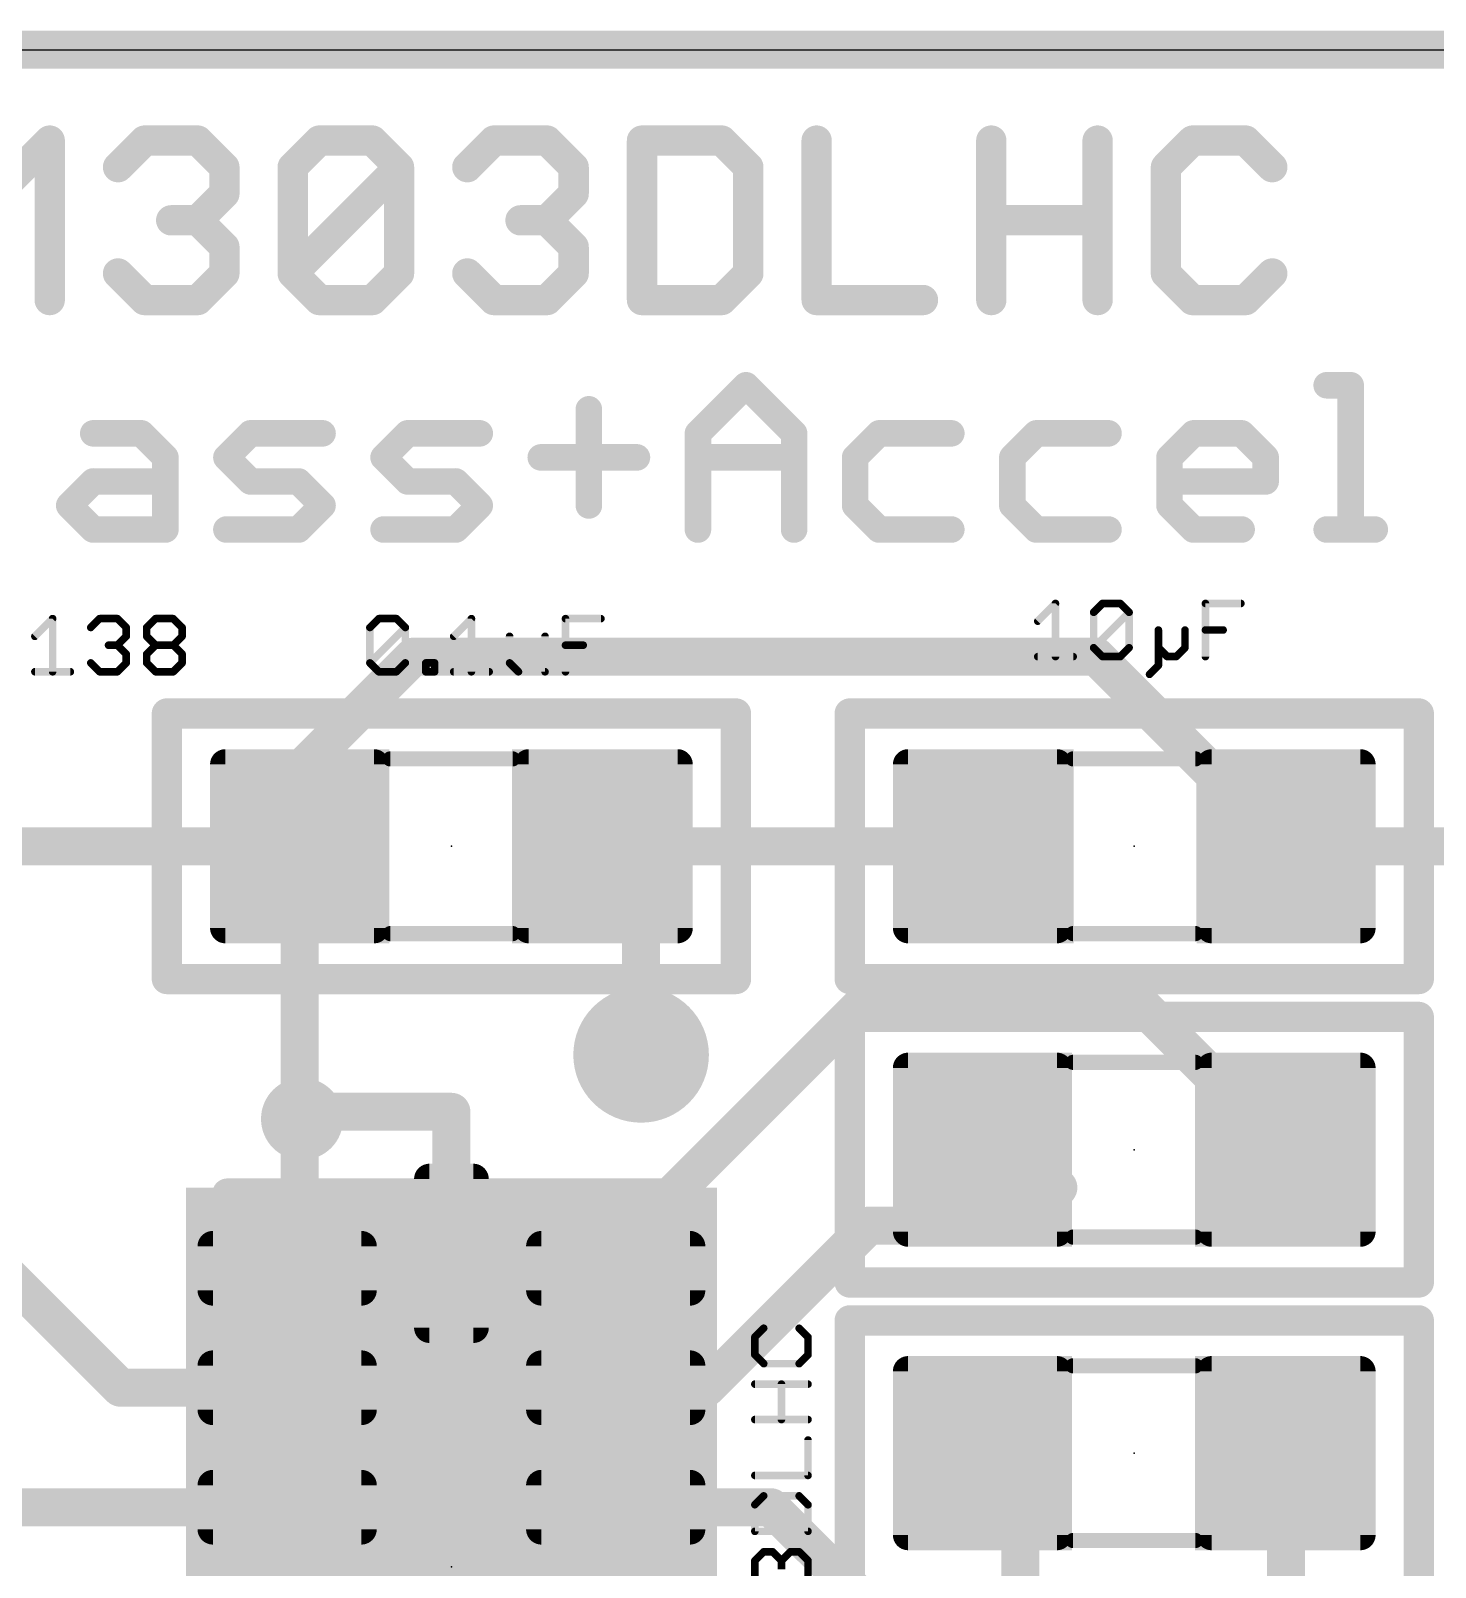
# Model space of a CAD drawing. Extents: x -0.1 to 23, y -0.1 to 20.4.
# Drawn here: x 8.87 to 18.27, y 10.16 to 20.45 of the extents above; entities that cross this region are included whole.
import ezdxf

# ---------------------------------------------------------------- set-up
doc = ezdxf.new("R2010")
doc.units = 0
for name, color, linetype in [('1', 12, 'CONTINUOUS'), ('16', 132, 'CONTINUOUS'), ('18', 110, 'CONTINUOUS'), ('20', 53, 'CONTINUOUS'), ('21', 40, 'CONTINUOUS'), ('23', 53, 'CONTINUOUS'), ('27', 253, 'CONTINUOUS'), ('42', 132, 'CONTINUOUS'), ('51', 253, 'CONTINUOUS')]:
    doc.layers.add(name, color=color, linetype=linetype)

# ---------------------------------------------------------------- blocks, each defined once
blk = doc.blocks.new('RECT')
blk.add_solid([(-0.5, -0.5), (0.5, -0.5), (-0.5, 0.5), (0.5, 0.5)])
blk = doc.blocks.new('RECT192000X208000R17')
at = {"const_width": 0.102}
blk.add_lwpolyline([(0.549, -0.548), (0.549, 0.548, 0.4142), (0.498, 0.599), (-0.498, 0.599, 0.4142), (-0.549, 0.548), (-0.549, -0.548, 0.4142), (-0.498, -0.599), (0.498, -0.599, 0.4142)], format="xyb", close=True, dxfattribs=at)
blk.add_solid([(-0.5234, -0.5734), (0.5234, -0.5734), (-0.5234, 0.5734), (0.5234, 0.5734)])
blk = doc.blocks.new('RECT80000X192000R41')
at = {"const_width": 0.1025}
blk.add_lwpolyline([(0.1988, -0.4975), (0.1988, 0.4975, 0.4142), (0.1475, 0.5488), (-0.1475, 0.5488, 0.4142), (-0.1988, 0.4975), (-0.1988, -0.4975, 0.4142), (-0.1475, -0.5488), (0.1475, -0.5488, 0.4142)], format="xyb", close=True, dxfattribs=at)
blk.add_solid([(-0.1729, -0.5229), (0.1729, -0.5229), (-0.1729, 0.5229), (0.1729, 0.5229)])
blk = doc.blocks.new('ROUNDV')
at = {"const_width": 0.5}
blk.add_lwpolyline([(0, -0.25, 1), (0, 0.25, 1), (0, -0.25)], format="xyb", dxfattribs=at)

msp = doc.modelspace()

# ---------------------------------------------------------------- linework, layer by layer
at = {"layer": '1', "const_width": 0.254}
for points in [[(11.43, 16.256), (10.668, 15.494)], [(16.002, 16.256), (11.43, 16.256)], [(17.272, 14.986), (16.002, 16.256)], [(10.668, 15.494), (10.668, 14.986)], [(10.668, 14.986), (6.096, 14.986)], [(10.668, 14.986), (10.668, 13.208)], [(12.7, 14.986), (12.954, 14.986)], [(15.24, 14.986), (12.7, 14.986)], [(12.954, 14.986), (12.954, 13.589)], [(17.272, 14.986), (18.8166, 14.986)], [(12.784, 12.276), (14.478, 13.97)], [(16.256, 13.97), (14.478, 13.97)], [(16.256, 13.97), (17.272, 12.954)], [(10.668, 13.208), (10.668, 12.244)], [(11.684, 13.208), (10.668, 13.208)], [(11.684, 12.26), (11.684, 13.208)], [(15.748, 12.7), (15.24, 12.954)], [(15.494, 12.446), (15.748, 12.7)], [(13.392, 11.36), (14.478, 12.446)], [(14.478, 12.446), (15.494, 12.446)], [(10.668, 12.244), (10.584, 12.16)], [(12.784, 12.16), (12.784, 12.276)], [(9.468, 11.36), (8.636, 12.192)], [(10.584, 11.36), (9.468, 11.36)], [(12.784, 11.36), (13.392, 11.36)], [(15.24, 10.922), (15.494, 10.668)], [(17.272, 10.922), (17.272, 9.398)], [(15.494, 10.668), (15.494, 7.9651)], [(10.584, 10.56), (8.236, 10.56)], [(12.784, 10.56), (13.824, 10.56)], [(13.824, 10.56), (14.478, 9.906)]]:
    msp.add_lwpolyline(points, dxfattribs=at)
at = {"layer": '1', "const_width": 0.127}
for points in [[(11.43, 16.3195, 1), (11.43, 16.1925)], [(11.4749, 16.2111, 1), (11.3851, 16.3009)], [(16.0469, 16.3009, 1), (15.9571, 16.2111)], [(16.002, 16.1925, 1), (16.002, 16.3195)], [(10.7315, 15.494, 1), (10.6045, 15.494)], [(10.6231, 15.5389, 1), (10.7129, 15.4491)], [(10.7315, 14.986, 1), (10.6045, 14.986)], [(10.6045, 14.986, 1), (10.7315, 14.986)], [(10.668, 14.9225, 1), (10.668, 15.0495)], [(12.7, 15.0495, 1), (12.7, 14.9225)], [(12.7, 15.0495, 1), (12.7, 14.9225)], [(13.0175, 14.986, 1), (12.8905, 14.986)], [(12.954, 14.9225, 1), (12.954, 15.0495)], [(15.24, 14.9225, 1), (15.24, 15.0495)], [(17.272, 15.0495, 1), (17.272, 14.9225)], [(17.2271, 14.9411, 1), (17.3169, 15.0309)], [(14.478, 14.0335, 1), (14.478, 13.9065)], [(14.5229, 13.9251, 1), (14.4331, 14.0149)], [(16.3009, 14.0149, 1), (16.2111, 13.9251)], [(16.256, 13.9065, 1), (16.256, 14.0335)], [(12.8905, 13.589, 1), (13.0175, 13.589)], [(10.7315, 13.208, 1), (10.6045, 13.208)], [(10.668, 13.2715, 1), (10.668, 13.1445)], [(11.7475, 13.208, 1), (11.6205, 13.208)], [(11.684, 13.1445, 1), (11.684, 13.2715)], [(10.6045, 13.208, 1), (10.7315, 13.208)], [(15.2684, 13.0108, 1), (15.2116, 12.8972)], [(17.2271, 12.9091, 1), (17.3169, 12.9989)], [(15.7929, 12.6551, 1), (15.7031, 12.7449)], [(15.7196, 12.6432, 1), (15.7764, 12.7568)], [(14.478, 12.5095, 1), (14.478, 12.3825)], [(14.5229, 12.4011, 1), (14.4331, 12.4909)], [(15.4491, 12.4909, 1), (15.5389, 12.4011)], [(15.494, 12.3825, 1), (15.494, 12.5095)], [(10.7129, 12.1991, 1), (10.6231, 12.2889)], [(12.8475, 12.276, 1), (12.7205, 12.276)], [(12.7391, 12.3209, 1), (12.8289, 12.2311)], [(10.5391, 12.2049, 1), (10.6289, 12.1151)], [(10.6045, 12.244, 1), (10.7315, 12.244)], [(11.6205, 12.26, 1), (11.7475, 12.26)], [(12.7205, 12.16, 1), (12.8475, 12.16)], [(9.468, 11.4235, 1), (9.468, 11.2965)], [(9.4231, 11.3151, 1), (9.5129, 11.4049)], [(10.584, 11.2965, 1), (10.584, 11.4235)], [(12.784, 11.4235, 1), (12.784, 11.2965)], [(13.3471, 11.4049, 1), (13.4369, 11.3151)], [(13.392, 11.2965, 1), (13.392, 11.4235)], [(15.2849, 10.9669, 1), (15.1951, 10.8771)], [(17.3355, 10.922, 1), (17.2085, 10.922)], [(15.5575, 10.668, 1), (15.4305, 10.668)], [(15.4491, 10.6231, 1), (15.5389, 10.7129)], [(10.584, 10.4965, 1), (10.584, 10.6235)], [(12.784, 10.6235, 1), (12.784, 10.4965)], [(13.8689, 10.6049, 1), (13.7791, 10.5151)], [(13.824, 10.4965, 1), (13.824, 10.6235)]]:
    msp.add_lwpolyline(points, format="xyb", dxfattribs=at)
at = {"layer": '16', "const_width": 0.254}
msp.add_lwpolyline([(0, 20.32), (22.86, 20.32)], dxfattribs=at)
at = {"layer": '20'}
msp.add_line((2.54, 20.32), (20.32, 20.32), dxfattribs=at)
at = {"layer": '21'}
for points, const_width in [([(8.6383, 19.3554), (8.9942, 19.7113)], 0.2032), ([(8.9942, 19.7113), (8.9942, 18.6436)], 0.2032), ([(9.4518, 19.5334), (9.6297, 19.7113)], 0.2032), ([(9.6297, 19.7113), (9.9856, 19.7113)], 0.2032), ([(9.9856, 19.7113), (10.1636, 19.5334)], 0.2032), ([(10.6212, 19.5334), (10.7991, 19.7113)], 0.2032), ([(10.7991, 19.7113), (11.155, 19.7113)], 0.2032), ([(11.155, 19.7113), (11.333, 19.5334)], 0.2032), ([(11.7906, 19.5334), (11.9685, 19.7113)], 0.2032), ([(11.9685, 19.7113), (12.3244, 19.7113)], 0.2032), ([(12.3244, 19.7113), (12.5024, 19.5334)], 0.2032), ([(12.96, 19.7113), (12.96, 18.6436)], 0.2032), ([(13.4938, 19.7113), (12.96, 19.7113)], 0.2032), ([(13.6718, 19.5334), (13.4938, 19.7113)], 0.2032), ([(14.1294, 19.7113), (14.1294, 18.6436)], 0.2032), ([(15.2988, 18.6436), (15.2988, 19.7113)], 0.2032), ([(16.0106, 19.7113), (16.0106, 18.6436)], 0.2032), ([(16.6461, 19.7113), (16.4682, 19.5334)], 0.2032), ([(17.002, 19.7113), (16.6461, 19.7113)], 0.2032), ([(17.18, 19.5334), (17.002, 19.7113)], 0.2032), ([(10.1636, 19.5334), (10.1636, 19.3554)], 0.2032), ([(10.6212, 18.8216), (10.6212, 19.5334)], 0.2032), ([(10.6212, 18.8216), (11.333, 19.5334)], 0.2032), ([(11.333, 19.5334), (11.333, 18.8216)], 0.2032), ([(12.5024, 19.5334), (12.5024, 19.3554)], 0.2032), ([(13.6718, 18.8216), (13.6718, 19.5334)], 0.2032), ([(16.4682, 19.5334), (16.4682, 18.8216)], 0.2032), ([(10.1636, 19.3554), (9.9856, 19.1775)], 0.2032), ([(12.5024, 19.3554), (12.3244, 19.1775)], 0.2032), ([(9.9856, 19.1775), (9.8077, 19.1775)], 0.2032), ([(9.9856, 19.1775), (10.1636, 18.9995)], 0.2032), ([(12.3244, 19.1775), (12.1465, 19.1775)], 0.2032), ([(12.3244, 19.1775), (12.5024, 18.9995)], 0.2032), ([(15.2988, 19.1775), (16.0106, 19.1775)], 0.2032), ([(10.1636, 18.9995), (10.1636, 18.8216)], 0.2032), ([(12.5024, 18.9995), (12.5024, 18.8216)], 0.2032), ([(9.6297, 18.6436), (9.4518, 18.8216)], 0.2032), ([(10.1636, 18.8216), (9.9856, 18.6436)], 0.2032), ([(10.7991, 18.6436), (10.6212, 18.8216)], 0.2032), ([(11.333, 18.8216), (11.155, 18.6436)], 0.2032), ([(11.9685, 18.6436), (11.7906, 18.8216)], 0.2032), ([(12.5024, 18.8216), (12.3244, 18.6436)], 0.2032), ([(13.4938, 18.6436), (13.6718, 18.8216)], 0.2032), ([(16.4682, 18.8216), (16.6461, 18.6436)], 0.2032), ([(17.002, 18.6436), (17.18, 18.8216)], 0.2032), ([(9.9856, 18.6436), (9.6297, 18.6436)], 0.2032), ([(11.155, 18.6436), (10.7991, 18.6436)], 0.2032), ([(12.3244, 18.6436), (11.9685, 18.6436)], 0.2032), ([(12.96, 18.6436), (13.4938, 18.6436)], 0.2032), ([(14.1294, 18.6436), (14.8412, 18.6436)], 0.2032), ([(16.6461, 18.6436), (17.002, 18.6436)], 0.2032), ([(13.3346, 17.7509), (13.6566, 18.0729)], 0.1778), ([(13.6566, 18.0729), (13.9786, 17.7509)], 0.1778), ([(17.5444, 18.0729), (17.7054, 18.0729)], 0.1778), ([(17.7054, 18.0729), (17.7054, 17.1069)], 0.1778), ([(12.6041, 17.9119), (12.6041, 17.2679)], 0.1778), ([(9.2857, 17.7509), (9.6078, 17.7509)], 0.1778), ([(9.6078, 17.7509), (9.7688, 17.5899)], 0.1778), ([(10.1772, 17.5899), (10.3382, 17.7509)], 0.1778), ([(10.3382, 17.7509), (10.8212, 17.7509)], 0.1778), ([(11.2297, 17.5899), (11.3907, 17.7509)], 0.1778), ([(11.3907, 17.7509), (11.8737, 17.7509)], 0.1778), ([(13.3346, 17.1069), (13.3346, 17.7509)], 0.1778), ([(13.9786, 17.7509), (13.9786, 17.1069)], 0.1778), ([(14.548, 17.7509), (14.387, 17.5899)], 0.1778), ([(15.0311, 17.7509), (14.548, 17.7509)], 0.1778), ([(15.6005, 17.7509), (15.4395, 17.5899)], 0.1778), ([(16.0835, 17.7509), (15.6005, 17.7509)], 0.1778), ([(16.492, 17.5899), (16.653, 17.7509)], 0.1778), ([(16.653, 17.7509), (16.975, 17.7509)], 0.1778), ([(16.975, 17.7509), (17.136, 17.5899)], 0.1778), ([(9.7688, 17.5899), (9.7688, 17.1069)], 0.1778), ([(10.3382, 17.4289), (10.1772, 17.5899)], 0.1778), ([(11.3907, 17.4289), (11.2297, 17.5899)], 0.1778), ([(12.2821, 17.5899), (12.9261, 17.5899)], 0.1778), ([(13.3346, 17.5899), (13.9786, 17.5899)], 0.1778), ([(14.387, 17.5899), (14.387, 17.2679)], 0.1778), ([(15.4395, 17.5899), (15.4395, 17.2679)], 0.1778), ([(16.492, 17.2679), (16.492, 17.5899)], 0.1778), ([(17.136, 17.5899), (17.136, 17.4289)], 0.1778), ([(9.1247, 17.2679), (9.2857, 17.4289)], 0.1778), ([(9.2857, 17.4289), (9.7688, 17.4289)], 0.1778), ([(10.6602, 17.4289), (10.3382, 17.4289)], 0.1778), ([(10.8212, 17.2679), (10.6602, 17.4289)], 0.1778), ([(11.7127, 17.4289), (11.3907, 17.4289)], 0.1778), ([(11.8737, 17.2679), (11.7127, 17.4289)], 0.1778), ([(17.136, 17.4289), (16.492, 17.4289)], 0.1778), ([(9.2857, 17.1069), (9.1247, 17.2679)], 0.1778), ([(10.6602, 17.1069), (10.8212, 17.2679)], 0.1778), ([(11.7127, 17.1069), (11.8737, 17.2679)], 0.1778), ([(14.387, 17.2679), (14.548, 17.1069)], 0.1778), ([(15.4395, 17.2679), (15.6005, 17.1069)], 0.1778), ([(16.653, 17.1069), (16.492, 17.2679)], 0.1778), ([(9.7688, 17.1069), (9.2857, 17.1069)], 0.1778), ([(10.1772, 17.1069), (10.6602, 17.1069)], 0.1778), ([(11.2297, 17.1069), (11.7127, 17.1069)], 0.1778), ([(14.548, 17.1069), (15.0311, 17.1069)], 0.1778), ([(15.6005, 17.1069), (16.0835, 17.1069)], 0.1778), ([(16.975, 17.1069), (16.653, 17.1069)], 0.1778), ([(17.5444, 17.1069), (17.8664, 17.1069)], 0.1778), ([(9.779, 15.875), (13.589, 15.875)], 0.2032), ([(9.779, 14.097), (9.779, 15.875)], 0.2032), ([(13.589, 15.875), (13.589, 14.097)], 0.2032), ([(14.351, 14.097), (14.351, 15.875)], 0.2032), ([(14.351, 15.875), (18.161, 15.875)], 0.2032), ([(18.161, 15.875), (18.161, 14.097)], 0.2032), ([(13.589, 14.097), (9.779, 14.097)], 0.2032), ([(18.161, 14.097), (14.351, 14.097)], 0.2032), ([(14.351, 13.843), (18.161, 13.843)], 0.2032), ([(14.351, 12.065), (14.351, 13.843)], 0.2032), ([(18.161, 13.843), (18.161, 12.065)], 0.2032), ([(10.184, 12.66), (10.984, 12.66)], 0.2032), ([(12.384, 12.66), (13.184, 12.66)], 0.2032), ([(18.161, 12.065), (14.351, 12.065)], 0.2032), ([(14.351, 11.811), (18.161, 11.811)], 0.2032), ([(14.351, 10.033), (14.351, 11.811)], 0.2032), ([(18.161, 11.811), (18.161, 10.033)], 0.2032)]:
    msp.add_lwpolyline(points, dxfattribs=dict(at, const_width=const_width))
for points, const_width in [([(9.045, 19.7113, 1), (8.9434, 19.7113)], 0.1016), ([(9.0301, 19.6754, 1), (8.9583, 19.7472)], 0.1016), ([(9.6297, 19.7621, 1), (9.6297, 19.6605)], 0.1016), ([(9.6657, 19.6754, 1), (9.5938, 19.7472)], 0.1016), ([(10.0216, 19.7472, 1), (9.9497, 19.6754)], 0.1016), ([(9.9856, 19.6605, 1), (9.9856, 19.7621)], 0.1016), ([(10.7991, 19.7621, 1), (10.7991, 19.6605)], 0.1016), ([(10.8351, 19.6754, 1), (10.7632, 19.7472)], 0.1016), ([(11.191, 19.7472, 1), (11.1191, 19.6754)], 0.1016), ([(11.155, 19.6605, 1), (11.155, 19.7621)], 0.1016), ([(11.9685, 19.7621, 1), (11.9685, 19.6605)], 0.1016), ([(12.0045, 19.6754, 1), (11.9326, 19.7472)], 0.1016), ([(12.3604, 19.7472, 1), (12.2885, 19.6754)], 0.1016), ([(12.3244, 19.6605, 1), (12.3244, 19.7621)], 0.1016), ([(13.0108, 19.7113, 1), (12.9092, 19.7113)], 0.1016), ([(12.96, 19.7621, 1), (12.96, 19.6605)], 0.1016), ([(13.5298, 19.7472, 1), (13.4579, 19.6754)], 0.1016), ([(13.4938, 19.6605, 1), (13.4938, 19.7621)], 0.1016), ([(14.1802, 19.7113, 1), (14.0786, 19.7113)], 0.1016), ([(15.3496, 19.7113, 1), (15.248, 19.7113)], 0.1016), ([(16.0614, 19.7113, 1), (15.9598, 19.7113)], 0.1016), ([(16.6461, 19.7621, 1), (16.6461, 19.6605)], 0.1016), ([(16.682, 19.6754, 1), (16.6102, 19.7472)], 0.1016), ([(17.0379, 19.7472, 1), (16.9661, 19.6754)], 0.1016), ([(17.002, 19.6605, 1), (17.002, 19.7621)], 0.1016), ([(9.4159, 19.5693, 1), (9.4877, 19.4974)], 0.1016), ([(10.2144, 19.5334, 1), (10.1128, 19.5334)], 0.1016), ([(10.1277, 19.4974, 1), (10.1995, 19.5693)], 0.1016), ([(10.672, 19.5334, 1), (10.5704, 19.5334)], 0.1016), ([(10.5853, 19.5693, 1), (10.6571, 19.4974)], 0.1016), ([(11.3838, 19.5334, 1), (11.2822, 19.5334)], 0.1016), ([(11.3689, 19.4974, 1), (11.2971, 19.5693)], 0.1016), ([(11.2971, 19.4974, 1), (11.3689, 19.5693)], 0.1016), ([(11.7547, 19.5693, 1), (11.8265, 19.4974)], 0.1016), ([(12.5532, 19.5334, 1), (12.4516, 19.5334)], 0.1016), ([(12.4665, 19.4974, 1), (12.5383, 19.5693)], 0.1016), ([(13.7226, 19.5334, 1), (13.621, 19.5334)], 0.1016), ([(13.6359, 19.4974, 1), (13.7077, 19.5693)], 0.1016), ([(16.519, 19.5334, 1), (16.4174, 19.5334)], 0.1016), ([(16.4323, 19.5693, 1), (16.5041, 19.4974)], 0.1016), ([(17.1441, 19.4974, 1), (17.2159, 19.5693)], 0.1016), ([(10.1995, 19.3195, 1), (10.1277, 19.3913)], 0.1016), ([(12.5383, 19.3195, 1), (12.4665, 19.3913)], 0.1016), ([(10.1128, 19.3554, 1), (10.2144, 19.3554)], 0.1016), ([(12.4516, 19.3554, 1), (12.5532, 19.3554)], 0.1016), ([(9.8077, 19.2283, 1), (9.8077, 19.1267)], 0.1016), ([(10.0216, 19.2134, 1), (9.9497, 19.1415)], 0.1016), ([(9.9497, 19.2134, 1), (10.0216, 19.1415)], 0.1016), ([(9.9856, 19.1267, 1), (9.9856, 19.2283)], 0.1016), ([(12.1465, 19.2283, 1), (12.1465, 19.1267)], 0.1016), ([(12.3604, 19.2134, 1), (12.2885, 19.1415)], 0.1016), ([(12.2885, 19.2134, 1), (12.3604, 19.1415)], 0.1016), ([(12.3244, 19.1267, 1), (12.3244, 19.2283)], 0.1016), ([(15.2988, 19.2283, 1), (15.2988, 19.1267)], 0.1016), ([(16.0106, 19.1267, 1), (16.0106, 19.2283)], 0.1016), ([(10.2144, 18.9995, 1), (10.1128, 18.9995)], 0.1016), ([(10.1277, 18.9636, 1), (10.1995, 19.0354)], 0.1016), ([(12.5532, 18.9995, 1), (12.4516, 18.9995)], 0.1016), ([(12.4665, 18.9636, 1), (12.5383, 19.0354)], 0.1016), ([(9.4877, 18.8575, 1), (9.4159, 18.7856)], 0.1016), ([(10.1128, 18.8216, 1), (10.2144, 18.8216)], 0.1016), ([(10.1995, 18.7856, 1), (10.1277, 18.8575)], 0.1016), ([(10.6571, 18.8575, 1), (10.5853, 18.7856)], 0.1016), ([(10.5853, 18.8575, 1), (10.6571, 18.7856)], 0.1016), ([(10.5704, 18.8216, 1), (10.672, 18.8216)], 0.1016), ([(11.2822, 18.8216, 1), (11.3838, 18.8216)], 0.1016), ([(11.3689, 18.7856, 1), (11.2971, 18.8575)], 0.1016), ([(11.8265, 18.8575, 1), (11.7547, 18.7856)], 0.1016), ([(12.4516, 18.8216, 1), (12.5532, 18.8216)], 0.1016), ([(12.5383, 18.7856, 1), (12.4665, 18.8575)], 0.1016), ([(13.621, 18.8216, 1), (13.7226, 18.8216)], 0.1016), ([(13.7077, 18.7856, 1), (13.6359, 18.8575)], 0.1016), ([(16.5041, 18.8575, 1), (16.4323, 18.7856)], 0.1016), ([(16.4174, 18.8216, 1), (16.519, 18.8216)], 0.1016), ([(17.2159, 18.7856, 1), (17.1441, 18.8575)], 0.1016), ([(9.6297, 18.6944, 1), (9.6297, 18.5928)], 0.1016), ([(9.5938, 18.6077, 1), (9.6657, 18.6795)], 0.1016), ([(9.9497, 18.6795, 1), (10.0216, 18.6077)], 0.1016), ([(9.9856, 18.5928, 1), (9.9856, 18.6944)], 0.1016), ([(10.7991, 18.6944, 1), (10.7991, 18.5928)], 0.1016), ([(10.7632, 18.6077, 1), (10.8351, 18.6795)], 0.1016), ([(11.1191, 18.6795, 1), (11.191, 18.6077)], 0.1016), ([(11.155, 18.5928, 1), (11.155, 18.6944)], 0.1016), ([(11.9685, 18.6944, 1), (11.9685, 18.5928)], 0.1016), ([(11.9326, 18.6077, 1), (12.0045, 18.6795)], 0.1016), ([(12.2885, 18.6795, 1), (12.3604, 18.6077)], 0.1016), ([(12.3244, 18.5928, 1), (12.3244, 18.6944)], 0.1016), ([(12.96, 18.6944, 1), (12.96, 18.5928)], 0.1016), ([(13.4579, 18.6795, 1), (13.5298, 18.6077)], 0.1016), ([(13.4938, 18.5928, 1), (13.4938, 18.6944)], 0.1016), ([(14.1294, 18.6944, 1), (14.1294, 18.5928)], 0.1016), ([(14.8412, 18.5928, 1), (14.8412, 18.6944)], 0.1016), ([(16.6461, 18.6944, 1), (16.6461, 18.5928)], 0.1016), ([(16.6102, 18.6077, 1), (16.682, 18.6795)], 0.1016), ([(16.9661, 18.6795, 1), (17.0379, 18.6077)], 0.1016), ([(17.002, 18.5928, 1), (17.002, 18.6944)], 0.1016), ([(8.9434, 18.6436, 1), (9.045, 18.6436)], 0.1016), ([(12.9092, 18.6436, 1), (13.0108, 18.6436)], 0.1016), ([(14.0786, 18.6436, 1), (14.1802, 18.6436)], 0.1016), ([(15.248, 18.6436, 1), (15.3496, 18.6436)], 0.1016), ([(15.9598, 18.6436, 1), (16.0614, 18.6436)], 0.1016), ([(13.688, 18.1044, 1), (13.6252, 18.0415)], 0.0889), ([(13.688, 18.0415, 1), (13.6252, 18.1044)], 0.0889), ([(17.5444, 18.1174, 1), (17.5444, 18.0285)], 0.0889), ([(17.7499, 18.0729, 1), (17.661, 18.0729)], 0.0889), ([(17.7054, 18.0285, 1), (17.7054, 18.1174)], 0.0889), ([(12.6486, 17.9119, 1), (12.5597, 17.9119)], 0.0889), ([(9.2857, 17.7954, 1), (9.2857, 17.7065)], 0.0889), ([(9.6392, 17.7823, 1), (9.5763, 17.7195)], 0.0889), ([(9.6078, 17.7065, 1), (9.6078, 17.7954)], 0.0889), ([(10.3382, 17.7954, 1), (10.3382, 17.7065)], 0.0889), ([(10.3696, 17.7195, 1), (10.3068, 17.7823)], 0.0889), ([(10.8212, 17.7065, 1), (10.8212, 17.7954)], 0.0889), ([(11.3907, 17.7954, 1), (11.3907, 17.7065)], 0.0889), ([(11.4221, 17.7195, 1), (11.3592, 17.7823)], 0.0889), ([(11.8737, 17.7065, 1), (11.8737, 17.7954)], 0.0889), ([(13.379, 17.7509, 1), (13.2901, 17.7509)], 0.0889), ([(13.3031, 17.7823, 1), (13.366, 17.7195)], 0.0889), ([(14.023, 17.7509, 1), (13.9341, 17.7509)], 0.0889), ([(13.9472, 17.7195, 1), (14.01, 17.7823)], 0.0889), ([(14.548, 17.7954, 1), (14.548, 17.7065)], 0.0889), ([(14.5795, 17.7195, 1), (14.5166, 17.7823)], 0.0889), ([(15.0311, 17.7065, 1), (15.0311, 17.7954)], 0.0889), ([(15.6005, 17.7954, 1), (15.6005, 17.7065)], 0.0889), ([(15.6319, 17.7195, 1), (15.5691, 17.7823)], 0.0889), ([(16.0835, 17.7065, 1), (16.0835, 17.7954)], 0.0889), ([(16.653, 17.7954, 1), (16.653, 17.7065)], 0.0889), ([(16.6844, 17.7195, 1), (16.6215, 17.7823)], 0.0889), ([(17.0064, 17.7823, 1), (16.9435, 17.7195)], 0.0889), ([(16.975, 17.7065, 1), (16.975, 17.7954)], 0.0889), ([(9.8132, 17.5899, 1), (9.7243, 17.5899)], 0.0889), ([(9.7373, 17.5585, 1), (9.8002, 17.6213)], 0.0889), ([(10.2086, 17.6213, 1), (10.1458, 17.5585)], 0.0889), ([(10.1458, 17.6213, 1), (10.2086, 17.5585)], 0.0889), ([(11.2611, 17.6213, 1), (11.1982, 17.5585)], 0.0889), ([(11.1982, 17.6213, 1), (11.2611, 17.5585)], 0.0889), ([(12.2821, 17.6344, 1), (12.2821, 17.5455)], 0.0889), ([(12.9261, 17.5455, 1), (12.9261, 17.6344)], 0.0889), ([(13.3346, 17.6344, 1), (13.3346, 17.5455)], 0.0889), ([(13.9786, 17.5455, 1), (13.9786, 17.6344)], 0.0889), ([(14.4315, 17.5899, 1), (14.3426, 17.5899)], 0.0889), ([(14.3556, 17.6213, 1), (14.4185, 17.5585)], 0.0889), ([(15.4839, 17.5899, 1), (15.395, 17.5899)], 0.0889), ([(15.4081, 17.6213, 1), (15.4709, 17.5585)], 0.0889), ([(16.5364, 17.5899, 1), (16.4475, 17.5899)], 0.0889), ([(16.4605, 17.6213, 1), (16.5234, 17.5585)], 0.0889), ([(17.1804, 17.5899, 1), (17.0915, 17.5899)], 0.0889), ([(17.1045, 17.5585, 1), (17.1674, 17.6213)], 0.0889), ([(9.2857, 17.4734, 1), (9.2857, 17.3845)], 0.0889), ([(9.3172, 17.3975, 1), (9.2543, 17.4603)], 0.0889), ([(9.7688, 17.3845, 1), (9.7688, 17.4734)], 0.0889), ([(10.3382, 17.4734, 1), (10.3382, 17.3845)], 0.0889), ([(10.3068, 17.3975, 1), (10.3696, 17.4603)], 0.0889), ([(10.6916, 17.4603, 1), (10.6288, 17.3975)], 0.0889), ([(10.6602, 17.3845, 1), (10.6602, 17.4734)], 0.0889), ([(11.3907, 17.4734, 1), (11.3907, 17.3845)], 0.0889), ([(11.3592, 17.3975, 1), (11.4221, 17.4603)], 0.0889), ([(11.7441, 17.4603, 1), (11.6812, 17.3975)], 0.0889), ([(11.7127, 17.3845, 1), (11.7127, 17.4734)], 0.0889), ([(16.492, 17.4734, 1), (16.492, 17.3845)], 0.0889), ([(17.136, 17.3845, 1), (17.136, 17.4734)], 0.0889), ([(17.0915, 17.4289, 1), (17.1804, 17.4289)], 0.0889), ([(9.1562, 17.2993, 1), (9.0933, 17.2365)], 0.0889), ([(9.0933, 17.2993, 1), (9.1562, 17.2365)], 0.0889), ([(10.8526, 17.2365, 1), (10.7898, 17.2993)], 0.0889), ([(10.7898, 17.2365, 1), (10.8526, 17.2993)], 0.0889), ([(11.8422, 17.2365, 1), (11.9051, 17.2993)], 0.0889), ([(11.9051, 17.2365, 1), (11.8422, 17.2993)], 0.0889), ([(12.5597, 17.2679, 1), (12.6486, 17.2679)], 0.0889), ([(14.3426, 17.2679, 1), (14.4315, 17.2679)], 0.0889), ([(14.4185, 17.2993, 1), (14.3556, 17.2365)], 0.0889), ([(15.4709, 17.2993, 1), (15.4081, 17.2365)], 0.0889), ([(15.395, 17.2679, 1), (15.4839, 17.2679)], 0.0889), ([(16.5234, 17.2993, 1), (16.4605, 17.2365)], 0.0889), ([(16.4475, 17.2679, 1), (16.5364, 17.2679)], 0.0889), ([(9.2857, 17.1514, 1), (9.2857, 17.0624)], 0.0889), ([(9.7688, 17.0624, 1), (9.7688, 17.1514)], 0.0889), ([(10.1772, 17.1514, 1), (10.1772, 17.0624)], 0.0889), ([(10.6602, 17.0624, 1), (10.6602, 17.1514)], 0.0889), ([(11.2297, 17.1514, 1), (11.2297, 17.0624)], 0.0889), ([(11.7127, 17.0624, 1), (11.7127, 17.1514)], 0.0889), ([(14.548, 17.1514, 1), (14.548, 17.0624)], 0.0889), ([(15.0311, 17.0624, 1), (15.0311, 17.1514)], 0.0889), ([(15.6005, 17.1514, 1), (15.6005, 17.0624)], 0.0889), ([(16.0835, 17.0624, 1), (16.0835, 17.1514)], 0.0889), ([(16.653, 17.1514, 1), (16.653, 17.0624)], 0.0889), ([(16.975, 17.0624, 1), (16.975, 17.1514)], 0.0889), ([(17.5444, 17.1514, 1), (17.5444, 17.0624)], 0.0889), ([(17.8664, 17.0624, 1), (17.8664, 17.1514)], 0.0889), ([(9.2543, 17.0755, 1), (9.3172, 17.1383)], 0.0889), ([(9.7243, 17.1069, 1), (9.8132, 17.1069)], 0.0889), ([(10.6288, 17.1383, 1), (10.6916, 17.0755)], 0.0889), ([(11.6812, 17.1383, 1), (11.7441, 17.0755)], 0.0889), ([(13.2901, 17.1069, 1), (13.379, 17.1069)], 0.0889), ([(13.9341, 17.1069, 1), (14.023, 17.1069)], 0.0889), ([(14.5166, 17.0755, 1), (14.5795, 17.1383)], 0.0889), ([(15.5691, 17.0755, 1), (15.6319, 17.1383)], 0.0889), ([(16.6215, 17.0755, 1), (16.6844, 17.1383)], 0.0889), ([(17.661, 17.1069, 1), (17.7499, 17.1069)], 0.0889), ([(9.779, 15.9258, 1), (9.779, 15.8242)], 0.1016), ([(9.8298, 15.875, 1), (9.7282, 15.875)], 0.1016), ([(13.6398, 15.875, 1), (13.5382, 15.875)], 0.1016), ([(13.589, 15.8242, 1), (13.589, 15.9258)], 0.1016), ([(14.4018, 15.875, 1), (14.3002, 15.875)], 0.1016), ([(14.351, 15.9258, 1), (14.351, 15.8242)], 0.1016), ([(18.2118, 15.875, 1), (18.1102, 15.875)], 0.1016), ([(18.161, 15.8242, 1), (18.161, 15.9258)], 0.1016), ([(9.779, 14.1478, 1), (9.779, 14.0462)], 0.1016), ([(9.7282, 14.097, 1), (9.8298, 14.097)], 0.1016), ([(13.5382, 14.097, 1), (13.6398, 14.097)], 0.1016), ([(13.589, 14.0462, 1), (13.589, 14.1478)], 0.1016), ([(14.351, 14.1478, 1), (14.351, 14.0462)], 0.1016), ([(14.3002, 14.097, 1), (14.4018, 14.097)], 0.1016), ([(18.1102, 14.097, 1), (18.2118, 14.097)], 0.1016), ([(18.161, 14.0462, 1), (18.161, 14.1478)], 0.1016), ([(14.351, 13.8938, 1), (14.351, 13.7922)], 0.1016), ([(14.4018, 13.843, 1), (14.3002, 13.843)], 0.1016), ([(18.2118, 13.843, 1), (18.1102, 13.843)], 0.1016), ([(18.161, 13.7922, 1), (18.161, 13.8938)], 0.1016), ([(10.684, 13.01, 1), (10.684, 13.31, 1), (10.684, 13.01)], 0.25), ([(10.184, 12.7108, 1), (10.184, 12.6092)], 0.1016), ([(10.984, 12.6092, 1), (10.984, 12.7108)], 0.1016), ([(12.384, 12.7108, 1), (12.384, 12.6092)], 0.1016), ([(13.184, 12.6092, 1), (13.184, 12.7108)], 0.1016), ([(14.351, 12.1158, 1), (14.351, 12.0142)], 0.1016), ([(18.161, 12.0142, 1), (18.161, 12.1158)], 0.1016), ([(14.3002, 12.065, 1), (14.4018, 12.065)], 0.1016), ([(18.1102, 12.065, 1), (18.2118, 12.065)], 0.1016), ([(14.351, 11.8618, 1), (14.351, 11.7602)], 0.1016), ([(14.4018, 11.811, 1), (14.3002, 11.811)], 0.1016), ([(18.2118, 11.811, 1), (18.1102, 11.811)], 0.1016), ([(18.161, 11.7602, 1), (18.161, 11.8618)], 0.1016)]:
    msp.add_lwpolyline(points, format="xyb", dxfattribs=dict(at, const_width=const_width))
at = {"layer": '23'}
for p in [(11.684, 14.986), (16.256, 14.986), (16.256, 12.954), (16.256, 10.922), (11.684, 10.16)]:
    msp.add_point(p, dxfattribs=at)
at = {"layer": '27', "const_width": 0.0508}
for points in [[(15.61, 16.4933), (15.7286, 16.6119)], [(15.7286, 16.6119), (15.7286, 16.256)], [(15.9842, 16.5526), (16.0435, 16.6119)], [(15.9842, 16.3153), (15.9842, 16.5526)], [(15.9842, 16.3153), (16.2214, 16.5526)], [(16.0435, 16.6119), (16.1621, 16.6119)], [(16.1621, 16.6119), (16.2214, 16.5526)], [(16.2214, 16.5526), (16.2214, 16.3153)], [(16.7326, 16.256), (16.7326, 16.6119)], [(16.7326, 16.6119), (16.9699, 16.6119)], [(8.895, 16.3917), (9.0137, 16.5103)], [(9.0137, 16.5103), (9.0137, 16.1544)], [(9.2692, 16.451), (9.3285, 16.5103)], [(9.3285, 16.5103), (9.4472, 16.5103)], [(9.4472, 16.5103), (9.5065, 16.451)], [(9.5065, 16.451), (9.5065, 16.3917)], [(9.6434, 16.451), (9.7027, 16.5103)], [(9.6434, 16.3917), (9.6434, 16.451)], [(9.7027, 16.5103), (9.8214, 16.5103)], [(9.8214, 16.5103), (9.8807, 16.451)], [(9.8807, 16.451), (9.8807, 16.3917)], [(11.138, 16.451), (11.1973, 16.5103)], [(11.138, 16.2137), (11.138, 16.451)], [(11.138, 16.2137), (11.3753, 16.451)], [(11.1973, 16.5103), (11.316, 16.5103)], [(11.316, 16.5103), (11.3753, 16.451)], [(11.3753, 16.451), (11.3753, 16.2137)], [(11.6993, 16.3917), (11.8179, 16.5103)], [(11.8179, 16.5103), (11.8179, 16.1544)], [(12.4477, 16.1544), (12.4477, 16.5103)], [(12.4477, 16.5103), (12.685, 16.5103)], [(9.5065, 16.3917), (9.4472, 16.3324)], [(9.7027, 16.3324), (9.6434, 16.3917)], [(9.8807, 16.3917), (9.8214, 16.3324)], [(12.0735, 16.3917), (12.0735, 16.2137)], [(12.3108, 16.1544), (12.3108, 16.3917)], [(16.4177, 16.4339), (16.4177, 16.3153)], [(16.5956, 16.3153), (16.5956, 16.4339)], [(16.7326, 16.4339), (16.8512, 16.4339)], [(9.4472, 16.3324), (9.3879, 16.3324)], [(9.4472, 16.3324), (9.5065, 16.273)], [(9.5065, 16.273), (9.5065, 16.2137)], [(9.6434, 16.273), (9.7027, 16.3324)], [(9.6434, 16.2137), (9.6434, 16.273)], [(9.7027, 16.3324), (9.8214, 16.3324)], [(9.8214, 16.3324), (9.8807, 16.273)], [(9.8807, 16.273), (9.8807, 16.2137)], [(12.4477, 16.3324), (12.5664, 16.3324)], [(15.61, 16.256), (15.8472, 16.256)], [(16.0435, 16.256), (15.9842, 16.3153)], [(16.1621, 16.256), (16.0435, 16.256)], [(16.2214, 16.3153), (16.1621, 16.256)], [(16.4177, 16.3153), (16.477, 16.256)], [(16.4177, 16.3153), (16.4177, 16.1967)], [(16.477, 16.256), (16.5363, 16.256)], [(16.5363, 16.256), (16.5956, 16.3153)], [(8.895, 16.1544), (9.1323, 16.1544)], [(9.3285, 16.1544), (9.2692, 16.2137)], [(9.4472, 16.1544), (9.3285, 16.1544)], [(9.5065, 16.2137), (9.4472, 16.1544)], [(9.7027, 16.1544), (9.6434, 16.2137)], [(9.8214, 16.1544), (9.7027, 16.1544)], [(9.8807, 16.2137), (9.8214, 16.1544)], [(11.1973, 16.1544), (11.138, 16.2137)], [(11.316, 16.1544), (11.1973, 16.1544)], [(11.3753, 16.2137), (11.316, 16.1544)], [(11.5122, 16.1544), (11.5122, 16.2137)], [(11.5122, 16.2137), (11.5715, 16.2137)], [(11.5715, 16.1544), (11.5122, 16.1544)], [(11.5715, 16.2137), (11.5715, 16.1544)], [(11.6993, 16.1544), (11.9366, 16.1544)], [(12.0735, 16.2137), (12.1328, 16.1544)], [(12.1328, 16.1544), (12.3108, 16.1544)], [(16.4177, 16.1967), (16.3584, 16.1374)], [(13.775, 11.7585), (13.7157, 11.6992)], [(14.0716, 11.6992), (14.0123, 11.7585)], [(13.7157, 11.6992), (13.7157, 11.5806)], [(14.0716, 11.5806), (14.0716, 11.6992)], [(13.7157, 11.5806), (13.775, 11.5213)], [(13.775, 11.5213), (14.0123, 11.5213)], [(14.0123, 11.5213), (14.0716, 11.5806)], [(13.7157, 11.3843), (14.0716, 11.3843)], [(13.8937, 11.1471), (13.8937, 11.3843)], [(14.0716, 11.1471), (13.7157, 11.1471)], [(14.0716, 10.7728), (14.0716, 11.0101)], [(13.7157, 10.7728), (14.0716, 10.7728)], [(13.775, 10.6359), (13.7157, 10.5766)], [(13.7157, 10.5766), (13.7157, 10.3986)], [(14.0123, 10.6359), (13.775, 10.6359)], [(14.0716, 10.5766), (14.0123, 10.6359)], [(14.0716, 10.3986), (14.0716, 10.5766)], [(13.7157, 10.3986), (14.0716, 10.3986)], [(13.7157, 10.2024), (13.775, 10.2617)], [(13.7157, 10.0837), (13.7157, 10.2024)], [(13.775, 10.2617), (13.8343, 10.2617)], [(13.8343, 10.2617), (13.8937, 10.2024)], [(13.8937, 10.2024), (13.953, 10.2617)], [(13.8937, 10.2024), (13.8937, 10.1431)], [(13.953, 10.2617), (14.0123, 10.2617)], [(14.0123, 10.2617), (14.0716, 10.2024)], [(14.0716, 10.2024), (14.0716, 10.0837)]]:
    msp.add_lwpolyline(points, dxfattribs=at)
at = {"layer": '27', "const_width": 0.0254}
for points in [[(15.7413, 16.6119, 1), (15.7159, 16.6119)], [(15.7376, 16.6029, 1), (15.7196, 16.6209)], [(15.9969, 16.5526, 1), (15.9715, 16.5526)], [(15.9752, 16.5616, 1), (15.9932, 16.5436)], [(16.0435, 16.6246, 1), (16.0435, 16.5992)], [(16.0525, 16.6029, 1), (16.0345, 16.6209)], [(16.1711, 16.6209, 1), (16.1531, 16.6029)], [(16.1621, 16.5992, 1), (16.1621, 16.6246)], [(16.2341, 16.5526, 1), (16.2087, 16.5526)], [(16.2304, 16.5436, 1), (16.2125, 16.5616)], [(16.2125, 16.5436, 1), (16.2304, 16.5616)], [(16.7453, 16.6119, 1), (16.7199, 16.6119)], [(16.7326, 16.6246, 1), (16.7326, 16.5992)], [(16.9699, 16.5992, 1), (16.9699, 16.6246)], [(9.0264, 16.5103, 1), (9.001, 16.5103)], [(9.0226, 16.5013, 1), (9.0047, 16.5193)], [(9.2602, 16.46, 1), (9.2782, 16.442)], [(9.3285, 16.523, 1), (9.3285, 16.4976)], [(9.3375, 16.5013, 1), (9.3196, 16.5193)], [(9.4562, 16.5193, 1), (9.4382, 16.5013)], [(9.4472, 16.4976, 1), (9.4472, 16.523)], [(9.5192, 16.451, 1), (9.4938, 16.451)], [(9.4975, 16.442, 1), (9.5155, 16.46)], [(9.6561, 16.451, 1), (9.6307, 16.451)], [(9.6345, 16.46, 1), (9.6524, 16.442)], [(9.7027, 16.523, 1), (9.7027, 16.4976)], [(9.7117, 16.5013, 1), (9.6938, 16.5193)], [(9.8304, 16.5193, 1), (9.8124, 16.5013)], [(9.8214, 16.4976, 1), (9.8214, 16.523)], [(9.8934, 16.451, 1), (9.868, 16.451)], [(9.8717, 16.442, 1), (9.8897, 16.46)], [(11.1507, 16.451, 1), (11.1253, 16.451)], [(11.129, 16.46, 1), (11.147, 16.442)], [(11.1973, 16.523, 1), (11.1973, 16.4976)], [(11.2063, 16.5013, 1), (11.1883, 16.5193)], [(11.3249, 16.5193, 1), (11.307, 16.5013)], [(11.316, 16.4976, 1), (11.316, 16.523)], [(11.388, 16.451, 1), (11.3626, 16.451)], [(11.3842, 16.442, 1), (11.3663, 16.46)], [(11.3663, 16.442, 1), (11.3842, 16.46)], [(11.8306, 16.5103, 1), (11.8052, 16.5103)], [(11.8269, 16.5013, 1), (11.809, 16.5193)], [(12.4604, 16.5103, 1), (12.435, 16.5103)], [(12.4477, 16.523, 1), (12.4477, 16.4976)], [(12.685, 16.4976, 1), (12.685, 16.523)], [(15.601, 16.5022, 1), (15.6189, 16.4843)], [(8.886, 16.4006, 1), (8.904, 16.3827)], [(9.4938, 16.3917, 1), (9.5192, 16.3917)], [(9.5155, 16.3827, 1), (9.4975, 16.4006)], [(9.6307, 16.3917, 1), (9.6561, 16.3917)], [(9.6524, 16.4006, 1), (9.6345, 16.3827)], [(9.868, 16.3917, 1), (9.8934, 16.3917)], [(9.8897, 16.3827, 1), (9.8717, 16.4006)], [(11.6903, 16.4006, 1), (11.7083, 16.3827)], [(12.0862, 16.3917, 1), (12.0608, 16.3917)], [(12.3235, 16.3917, 1), (12.2981, 16.3917)], [(16.4304, 16.4339, 1), (16.405, 16.4339)], [(16.6083, 16.4339, 1), (16.583, 16.4339)], [(16.7326, 16.4466, 1), (16.7326, 16.4213)], [(16.8512, 16.4213, 1), (16.8512, 16.4466)], [(9.3879, 16.3451, 1), (9.3879, 16.3197)], [(9.4562, 16.3413, 1), (9.4382, 16.3234)], [(9.4382, 16.3413, 1), (9.4562, 16.3234)], [(9.4472, 16.3197, 1), (9.4472, 16.3451)], [(9.5192, 16.273, 1), (9.4938, 16.273)], [(9.4975, 16.2641, 1), (9.5155, 16.282)], [(9.6561, 16.273, 1), (9.6307, 16.273)], [(9.6345, 16.282, 1), (9.6524, 16.2641)], [(9.7027, 16.3451, 1), (9.7027, 16.3197)], [(9.7117, 16.3234, 1), (9.6938, 16.3413)], [(9.6938, 16.3234, 1), (9.7117, 16.3413)], [(9.8304, 16.3413, 1), (9.8124, 16.3234)], [(9.8124, 16.3413, 1), (9.8304, 16.3234)], [(9.8214, 16.3197, 1), (9.8214, 16.3451)], [(9.8934, 16.273, 1), (9.868, 16.273)], [(9.8717, 16.2641, 1), (9.8897, 16.282)], [(12.4477, 16.3451, 1), (12.4477, 16.3197)], [(12.5664, 16.3197, 1), (12.5664, 16.3451)], [(15.61, 16.2687, 1), (15.61, 16.2433)], [(15.7159, 16.256, 1), (15.7413, 16.256)], [(15.8472, 16.2433, 1), (15.8472, 16.2687)], [(15.9932, 16.3243, 1), (15.9752, 16.3063)], [(15.9752, 16.3243, 1), (15.9932, 16.3063)], [(15.9715, 16.3153, 1), (15.9969, 16.3153)], [(16.0435, 16.2687, 1), (16.0435, 16.2433)], [(16.0345, 16.247, 1), (16.0525, 16.265)], [(16.1531, 16.265, 1), (16.1711, 16.247)], [(16.1621, 16.2433, 1), (16.1621, 16.2687)], [(16.2087, 16.3153, 1), (16.2341, 16.3153)], [(16.2304, 16.3063, 1), (16.2125, 16.3243)], [(16.4267, 16.3243, 1), (16.4087, 16.3063)], [(16.4304, 16.3153, 1), (16.405, 16.3153)], [(16.405, 16.3153, 1), (16.4304, 16.3153)], [(16.477, 16.2687, 1), (16.477, 16.2433)], [(16.468, 16.247, 1), (16.486, 16.265)], [(16.5274, 16.265, 1), (16.5453, 16.247)], [(16.5363, 16.2433, 1), (16.5363, 16.2687)], [(16.583, 16.3153, 1), (16.6083, 16.3153)], [(16.6046, 16.3063, 1), (16.5867, 16.3243)], [(16.7199, 16.256, 1), (16.7453, 16.256)], [(8.895, 16.1671, 1), (8.895, 16.1417)], [(9.001, 16.1544, 1), (9.0264, 16.1544)], [(9.1323, 16.1417, 1), (9.1323, 16.1671)], [(9.2782, 16.2227, 1), (9.2602, 16.2047)], [(9.3285, 16.1671, 1), (9.3285, 16.1417)], [(9.3196, 16.1454, 1), (9.3375, 16.1634)], [(9.4382, 16.1634, 1), (9.4562, 16.1454)], [(9.4472, 16.1417, 1), (9.4472, 16.1671)], [(9.4938, 16.2137, 1), (9.5192, 16.2137)], [(9.5155, 16.2047, 1), (9.4975, 16.2227)], [(9.6307, 16.2137, 1), (9.6561, 16.2137)], [(9.6524, 16.2227, 1), (9.6345, 16.2047)], [(9.7027, 16.1671, 1), (9.7027, 16.1417)], [(9.6938, 16.1454, 1), (9.7117, 16.1634)], [(9.8124, 16.1634, 1), (9.8304, 16.1454)], [(9.8214, 16.1417, 1), (9.8214, 16.1671)], [(9.868, 16.2137, 1), (9.8934, 16.2137)], [(9.8897, 16.2047, 1), (9.8717, 16.2227)], [(11.147, 16.2227, 1), (11.129, 16.2047)], [(11.129, 16.2227, 1), (11.147, 16.2047)], [(11.1253, 16.2137, 1), (11.1507, 16.2137)], [(11.1973, 16.1671, 1), (11.1973, 16.1417)], [(11.1883, 16.1454, 1), (11.2063, 16.1634)], [(11.307, 16.1634, 1), (11.3249, 16.1454)], [(11.316, 16.1417, 1), (11.316, 16.1671)], [(11.3626, 16.2137, 1), (11.388, 16.2137)], [(11.3842, 16.2047, 1), (11.3663, 16.2227)], [(11.5249, 16.2137, 1), (11.4995, 16.2137)], [(11.5122, 16.2264, 1), (11.5122, 16.201)], [(11.5122, 16.1671, 1), (11.5122, 16.1417)], [(11.4995, 16.1544, 1), (11.5249, 16.1544)], [(11.5842, 16.2137, 1), (11.5588, 16.2137)], [(11.5588, 16.1544, 1), (11.5842, 16.1544)], [(11.5715, 16.201, 1), (11.5715, 16.2264)], [(11.5715, 16.1417, 1), (11.5715, 16.1671)], [(11.6993, 16.1671, 1), (11.6993, 16.1417)], [(11.8052, 16.1544, 1), (11.8306, 16.1544)], [(11.9366, 16.1417, 1), (11.9366, 16.1671)], [(12.0825, 16.2227, 1), (12.0645, 16.2047)], [(12.0608, 16.2137, 1), (12.0862, 16.2137)], [(12.1328, 16.1671, 1), (12.1328, 16.1417)], [(12.1239, 16.1454, 1), (12.1418, 16.1634)], [(12.2981, 16.1544, 1), (12.3235, 16.1544)], [(12.3108, 16.1417, 1), (12.3108, 16.1671)], [(12.435, 16.1544, 1), (12.4604, 16.1544)], [(16.3494, 16.1463, 1), (16.3674, 16.1284)], [(16.405, 16.1967, 1), (16.4304, 16.1967)], [(16.4267, 16.1877, 1), (16.4087, 16.2057)], [(13.784, 11.7495, 1), (13.766, 11.7675)], [(14.0213, 11.7675, 1), (14.0033, 11.7495)], [(13.7284, 11.6992, 1), (13.703, 11.6992)], [(13.7067, 11.7082, 1), (13.7247, 11.6902)], [(14.0843, 11.6992, 1), (14.0589, 11.6992)], [(14.0626, 11.6902, 1), (14.0806, 11.7082)], [(13.7247, 11.5896, 1), (13.7067, 11.5716)], [(13.703, 11.5806, 1), (13.7284, 11.5806)], [(13.775, 11.534, 1), (13.775, 11.5086)], [(13.766, 11.5123, 1), (13.784, 11.5302)], [(14.0033, 11.5302, 1), (14.0213, 11.5123)], [(14.0123, 11.5086, 1), (14.0123, 11.534)], [(14.0589, 11.5806, 1), (14.0843, 11.5806)], [(14.0806, 11.5716, 1), (14.0626, 11.5896)], [(13.7157, 11.397, 1), (13.7157, 11.3716)], [(13.9064, 11.3843, 1), (13.881, 11.3843)], [(14.0716, 11.3716, 1), (14.0716, 11.397)], [(13.7157, 11.1598, 1), (13.7157, 11.1343)], [(13.881, 11.1471, 1), (13.9064, 11.1471)], [(14.0716, 11.1343, 1), (14.0716, 11.1598)], [(14.0843, 11.0101, 1), (14.0589, 11.0101)], [(13.7157, 10.7855, 1), (13.7157, 10.7601)], [(14.0589, 10.7728, 1), (14.0843, 10.7728)], [(14.0716, 10.7601, 1), (14.0716, 10.7855)], [(13.7284, 10.5766, 1), (13.703, 10.5766)], [(13.7067, 10.5856, 1), (13.7247, 10.5676)], [(13.775, 10.6486, 1), (13.775, 10.6232)], [(13.784, 10.6269, 1), (13.766, 10.6449)], [(14.0213, 10.6449, 1), (14.0033, 10.6269)], [(14.0123, 10.6232, 1), (14.0123, 10.6486)], [(14.0843, 10.5766, 1), (14.0589, 10.5766)], [(14.0626, 10.5676, 1), (14.0806, 10.5856)], [(13.7157, 10.4113, 1), (13.7157, 10.3859)], [(13.703, 10.3986, 1), (13.7284, 10.3986)], [(14.0589, 10.3986, 1), (14.0843, 10.3986)], [(14.0716, 10.3859, 1), (14.0716, 10.4113)], [(13.7284, 10.2024, 1), (13.703, 10.2024)], [(13.7067, 10.2114, 1), (13.7247, 10.1934)], [(13.775, 10.2744, 1), (13.775, 10.249)], [(13.784, 10.2527, 1), (13.766, 10.2707)], [(13.8433, 10.2707, 1), (13.8254, 10.2527)], [(13.8343, 10.249, 1), (13.8343, 10.2744)], [(13.9064, 10.2024, 1), (13.881, 10.2024)], [(13.8847, 10.2114, 1), (13.9026, 10.1934)], [(13.8847, 10.1934, 1), (13.9026, 10.2114)], [(13.953, 10.2744, 1), (13.953, 10.249)], [(13.9619, 10.2527, 1), (13.944, 10.2707)], [(14.0213, 10.2707, 1), (14.0033, 10.2527)], [(14.0123, 10.249, 1), (14.0123, 10.2744)], [(14.0843, 10.2024, 1), (14.0589, 10.2024)], [(14.0626, 10.1934, 1), (14.0806, 10.2114)]]:
    msp.add_lwpolyline(points, format="xyb", dxfattribs=at)
at = {"layer": '51'}
for points, const_width in [([(11.274, 15.571), (12.094, 15.571)], 0.1016), ([(16.666, 15.571), (15.846, 15.571)], 0.1016), ([(11.274, 14.401), (12.094, 14.401)], 0.1016), ([(16.666, 14.401), (15.846, 14.401)], 0.1016), ([(15.846, 13.539), (16.666, 13.539)], 0.1016), ([(10.184, 12.66), (10.184, 7.66)], 0.2032), ([(13.184, 12.66), (10.184, 12.66)], 0.2032), ([(13.184, 7.66), (13.184, 12.66)], 0.2032), ([(15.846, 12.369), (16.666, 12.369)], 0.1016), ([(15.846, 11.507), (16.666, 11.507)], 0.1016), ([(15.846, 10.337), (16.666, 10.337)], 0.1016)]:
    msp.add_lwpolyline(points, dxfattribs=dict(at, const_width=const_width))
for points, const_width in [([(11.274, 15.5964, 1), (11.274, 15.5456)], 0.0508), ([(12.094, 15.5456, 1), (12.094, 15.5964)], 0.0508), ([(15.846, 15.5964, 1), (15.846, 15.5456)], 0.0508), ([(16.666, 15.5456, 1), (16.666, 15.5964)], 0.0508), ([(11.274, 14.4264, 1), (11.274, 14.3756)], 0.0508), ([(12.094, 14.3756, 1), (12.094, 14.4264)], 0.0508), ([(15.846, 14.4264, 1), (15.846, 14.3756)], 0.0508), ([(16.666, 14.3756, 1), (16.666, 14.4264)], 0.0508), ([(15.846, 13.5644, 1), (15.846, 13.5136)], 0.0508), ([(16.666, 13.5136, 1), (16.666, 13.5644)], 0.0508), ([(10.2348, 12.66, 1), (10.1332, 12.66)], 0.1016), ([(10.184, 12.7108, 1), (10.184, 12.6092)], 0.1016), ([(13.2348, 12.66, 1), (13.1332, 12.66)], 0.1016), ([(13.184, 12.6092, 1), (13.184, 12.7108)], 0.1016), ([(15.846, 12.3944, 1), (15.846, 12.3436)], 0.0508), ([(16.666, 12.3436, 1), (16.666, 12.3944)], 0.0508), ([(15.846, 11.5324, 1), (15.846, 11.4816)], 0.0508), ([(16.666, 11.4816, 1), (16.666, 11.5324)], 0.0508), ([(15.846, 10.3624, 1), (15.846, 10.3116)], 0.0508), ([(16.666, 10.3116, 1), (16.666, 10.3624)], 0.0508)]:
    msp.add_lwpolyline(points, format="xyb", dxfattribs=dict(at, const_width=const_width))

# ---------------------------------------------------------------- block references
at = {"layer": '1'}
for p in [(10.668, 14.986), (12.7, 14.986), (15.24, 12.954), (17.272, 12.954), (15.24, 10.922), (17.272, 10.922)]:
    msp.add_blockref('RECT192000X208000R17', p, dxfattribs=at)
for name, p, rotation in [('RECT192000X208000R17', (15.24, 14.986), 180), ('RECT192000X208000R17', (17.272, 14.986), 180), ('RECT80000X192000R41', (11.684, 12.26), 180), ('RECT80000X192000R41', (10.584, 12.16), 90), ('RECT80000X192000R41', (12.784, 12.16), 90), ('RECT80000X192000R41', (10.584, 11.36), 270), ('RECT80000X192000R41', (12.784, 11.36), 90), ('RECT80000X192000R41', (10.584, 10.56), 270), ('RECT80000X192000R41', (12.784, 10.56), 90)]:
    msp.add_blockref(name, p, dxfattribs=dict(at, rotation=rotation))
at = {"layer": '18', "xscale": 0.908, "yscale": 0.908}
msp.add_blockref('ROUNDV', (12.954, 13.589), dxfattribs=at)
msp.add_blockref('ROUNDV', (12.954, 13.589), dxfattribs=at)
at = {"layer": '42', "xscale": 3.556, "yscale": 5.334}
msp.add_blockref('RECT', (11.684, 10.033), dxfattribs=at)
at = {"layer": '51', "xscale": 0.65, "yscale": 1.3}
for p in [(10.9422, 14.986), (12.4154, 14.986), (15.5142, 12.954), (16.9874, 12.954), (15.5142, 10.922), (16.9874, 10.922)]:
    msp.add_blockref('RECT', p, dxfattribs=at)
at = {"layer": '51', "xscale": 0.65, "yscale": 1.3, "rotation": 180}
for p in [(15.5246, 14.986), (16.9978, 14.986)]:
    msp.add_blockref('RECT', p, dxfattribs=at)

doc.saveas('drawing.dxf')
